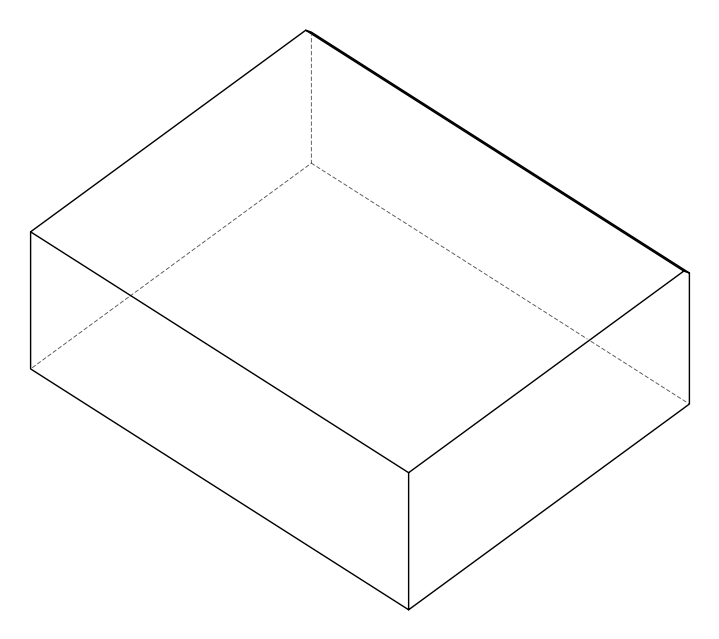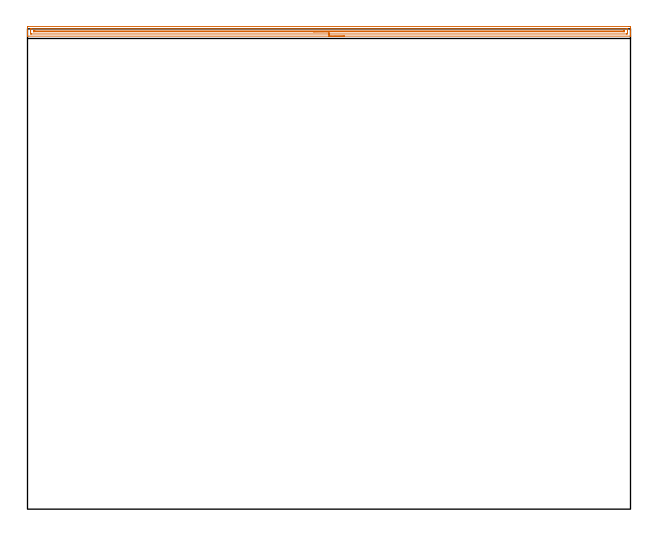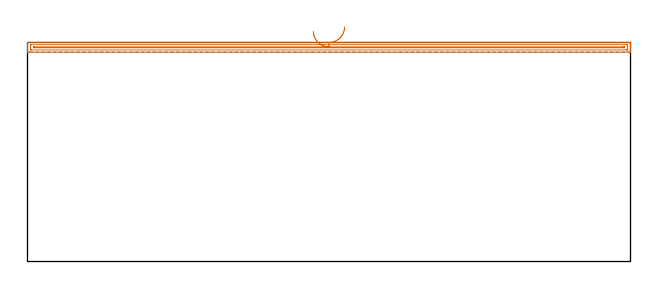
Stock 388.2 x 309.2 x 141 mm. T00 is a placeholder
(PLAN: 1 operations, 0 tool changes, 9.5 min)
(1 AREA_MILL | FG_CHAMFER_SURFACE | UGT0205_001 | 9.48 min | 7460 mm3)
(TOOL UGT0205_001 | Chamfer Mill 20 x 3 x 45 deg. | D20 FL50 Z2)
(OP 1 AREA_MILL)
G17 G21 G94 G90
T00 M6
G54
G17 G0 G90 X204.1 Y304.5 S1061 M3
G43 Z151. H0
G94 G1 X204.062 Z150.128 F250.
X203.948 Z149.263
X203.759 Z148.412
X203.497 Z147.58
X203.163 Z146.774
X202.76 Z146.
X202.292 Z145.264
X201.76 Z144.572
X201.171 Z143.929
X200.528 Z143.339
X199.836 Z142.808
X199.1 Z142.34
X198.326 Z141.937
X197.52 Z141.603
X196.688 Z141.341
X195.836 Z141.152
X194.972 Z141.038
X194.1 Z141.
X0.176
X0.008 Y304.503 Z140.988
X0.006 Y304.505 Z140.986
X0. Y304.857 Z140.643
Y305.144 Z140.356
Y305.837 Z139.658
Y307.065 Z138.432
Y307.6 Z137.894
Y308.214 Z137.281
Y309.977 Z135.519
X0.003 Y310.245 Z135.251
X0.01 Y310.691 Z134.805
X0.166 Y310.695 Z134.803
X0.622 Y310.7 Z134.8
X387.117
X387.578 Y310.699 Z134.801
X388.034 Y310.695 Z134.803
X388.19 Y310.691 Z134.806
X388.2 Y310.245 Z135.251
Y307.6 Z137.894
Y307.065 Z138.432
Y306.718 Z138.778
Y306.183 Z139.313
Y305.837 Z139.658
Y305.144 Z140.356
Y304.857 Z140.642
X388.194 Y304.505 Z140.986
X388.192 Y304.503 Z140.988
X388.026 Y304.5 Z141.
X194.1
Y305.914 Z139.586
X2.41 Y305.915 Z139.585
X2.33
X2.036 Y305.921 Z139.579
X2.01 Y306.017 Z139.483
X2.003 Y306.238 Z139.262
X2.001 Y306.718 Z138.782
X2. Y307.122 Z138.378
Y308.004 Z137.496
X2.001 Y308.482 Z137.018
X2.003 Y308.883 Z136.617
X2.012 Y309.279 Z136.221
X2.41 Y309.285 Z136.215
X2.489
X385.79
X385.87
X386.164 Y309.279 Z136.221
X386.19 Y309.183 Z136.317
X386.197 Y308.962 Z136.538
X386.199 Y308.482 Z137.018
X386.2 Y308.078 Z137.422
Y307.196 Z138.304
X386.199 Y306.718 Z138.782
X386.197 Y306.317 Z139.183
X386.188 Y305.921 Z139.579
X385.79 Y305.915 Z139.585
X385.711
X194.1 Y305.914 Z139.586
Y307.328 Z138.172
X4.197 Y307.329 Z138.171
X4.105 Y307.33 Z138.17
X4.033 Y307.333 Z138.167
X4.017 Y307.335 Z138.165
X4.01 Y307.351 Z138.149
X4.007 Y307.406 Z138.094
X4.003 Y307.6 Z137.9
X4.004 Y307.79 Z137.71
X4.01 Y307.854 Z137.646
X4.061 Y307.865 Z137.635
X4.197 Y307.866 Z137.634
X4.816 Y307.871 Z137.629
X384.003
X384.095 Y307.87 Z137.63
X384.167 Y307.867 Z137.633
X384.183 Y307.865 Z137.635
X384.19 Y307.849 Z137.651
X384.193 Y307.794 Z137.706
X384.197 Y307.6 Z137.9
X384.196 Y307.41 Z138.09
X384.19 Y307.346 Z138.154
X384.139 Y307.335 Z138.165
X384.003 Y307.334 Z138.166
X383.384 Y307.329 Z138.171
X194.1 Y307.328 Z138.172
X193.228 Z138.21
X192.364 Z138.323
X191.512 Z138.512
X190.68 Z138.775
X189.874 Z139.108
X189.1 Z139.511
X188.364 Z139.98
X187.672 Z140.511
X187.029 Z141.1
X186.44 Z141.744
X185.908 Z142.436
X185.44 Z143.172
X185.037 Z143.945
X184.703 Z144.751
X184.441 Z145.583
X184.252 Z146.435
X184.138 Z147.3
X184.1 Z148.172
G0 Z151.
M5
M2
